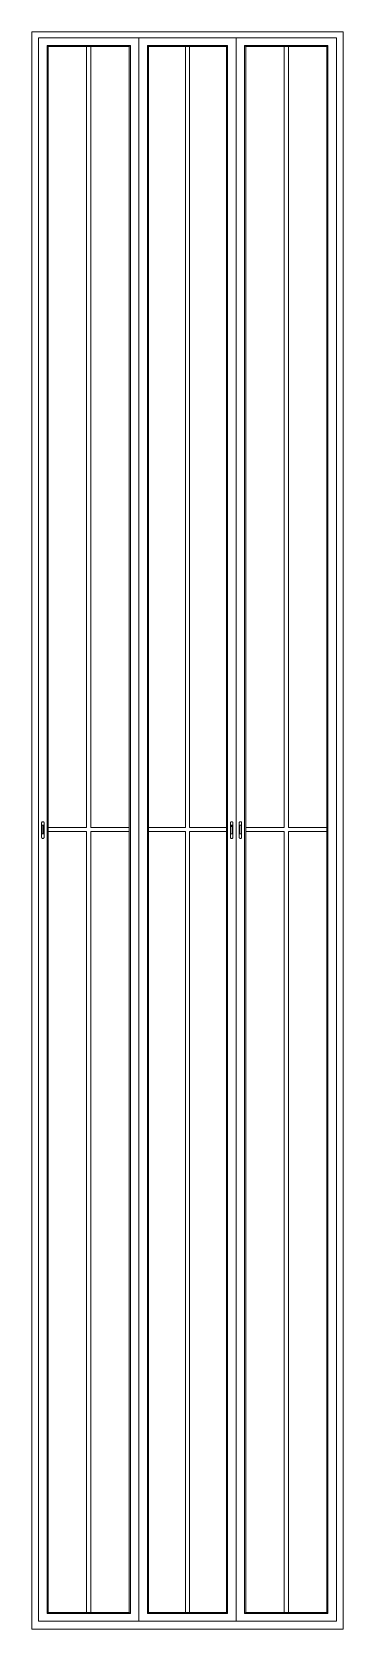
# Model space of a CAD drawing. Header units: inches. Extents: x -5142662 to -4941318, y -3361958 to -3160563.
# Drawn here: x -5004792.2 to -5004781.7, y -3263106.5 to -3263052.5 of the extents above; entities that cross this region are included whole.
import ezdxf

# ---------------------------------------------------------------- set-up
doc = ezdxf.new("R2010")
doc.units = ezdxf.units.IN
doc.header["$LTSCALE"] = 2
doc.header["$MEASUREMENT"] = 0
doc.layers.add('window', color=4, linetype='CONTINUOUS', lineweight=13)

msp = doc.modelspace()

# ---------------------------------------------------------------- linework, layer by layer
at = {"layer": 'window'}
for p, q in [((-5004792.247, -3263106.523), (-5004792.247, -3263052.523)), ((-5004781.724, -3263052.523), (-5004792.247, -3263052.523)), ((-5004781.724, -3263106.523), (-5004781.724, -3263052.523)), ((-5004792.025, -3263106.26), (-5004792.025, -3263052.72)), ((-5004781.945, -3263052.72), (-5004792.025, -3263052.72)), ((-5004791.735, -3263105.994), (-5004791.735, -3263052.985)), ((-5004791.735, -3263052.985), (-5004788.917, -3263052.985)), ((-5004791.699, -3263053.019), (-5004791.735, -3263052.985)), ((-5004791.699, -3263105.961), (-5004791.699, -3263053.019)), ((-5004788.953, -3263053.019), (-5004791.699, -3263053.019)), ((-5004790.399, -3263053.019), (-5004790.399, -3263079.424)), ((-5004790.253, -3263053.019), (-5004790.253, -3263079.424)), ((-5004788.953, -3263053.019), (-5004788.917, -3263052.985)), ((-5004788.953, -3263053.019), (-5004788.953, -3263105.961)), ((-5004788.917, -3263052.985), (-5004788.917, -3263105.994)), ((-5004788.627, -3263052.72), (-5004788.627, -3263106.26)), ((-5004785.633, -3263052.985), (-5004788.337, -3263052.985)), ((-5004788.337, -3263052.985), (-5004788.337, -3263105.994)), ((-5004788.301, -3263053.019), (-5004788.337, -3263052.985)), ((-5004788.301, -3263053.019), (-5004788.301, -3263105.961)), ((-5004788.301, -3263053.019), (-5004785.67, -3263053.019)), ((-5004787.058, -3263053.019), (-5004787.058, -3263079.424)), ((-5004786.913, -3263053.019), (-5004786.913, -3263079.424)), ((-5004785.67, -3263053.019), (-5004785.633, -3263052.985)), ((-5004785.67, -3263105.961), (-5004785.67, -3263053.019)), ((-5004785.633, -3263105.994), (-5004785.633, -3263052.985)), ((-5004785.343, -3263052.72), (-5004785.343, -3263106.26)), ((-5004785.053, -3263105.994), (-5004785.053, -3263052.985)), ((-5004785.053, -3263052.985), (-5004782.236, -3263052.985)), ((-5004785.017, -3263053.019), (-5004785.053, -3263052.985)), ((-5004785.017, -3263105.961), (-5004785.017, -3263053.019)), ((-5004782.272, -3263053.019), (-5004785.017, -3263053.019)), ((-5004783.717, -3263053.019), (-5004783.717, -3263079.424)), ((-5004783.572, -3263053.019), (-5004783.572, -3263079.424)), ((-5004782.272, -3263053.019), (-5004782.236, -3263052.985)), ((-5004782.272, -3263053.019), (-5004782.272, -3263105.961)), ((-5004782.236, -3263052.985), (-5004782.236, -3263105.994)), ((-5004781.945, -3263052.72), (-5004781.945, -3263106.26)), ((-5004791.918, -3263079.258), (-5004791.916, -3263079.248)), ((-5004791.918, -3263079.258), (-5004791.917, -3263079.253)), ((-5004791.918, -3263079.759), (-5004791.918, -3263079.258)), ((-5004791.917, -3263079.253), (-5004791.916, -3263079.248)), ((-5004791.916, -3263079.248), (-5004791.913, -3263079.244)), ((-5004791.913, -3263079.244), (-5004791.91, -3263079.239)), ((-5004791.906, -3263079.235), (-5004791.91, -3263079.239)), ((-5004791.901, -3263079.232), (-5004791.906, -3263079.235)), ((-5004791.904, -3263079.361), (-5004791.905, -3263079.365)), ((-5004791.905, -3263079.365), (-5004791.905, -3263079.617)), ((-5004791.903, -3263079.358), (-5004791.904, -3263079.361)), ((-5004791.902, -3263079.355), (-5004791.903, -3263079.358)), ((-5004791.9, -3263079.352), (-5004791.902, -3263079.355)), ((-5004791.901, -3263079.232), (-5004791.896, -3263079.229)), ((-5004791.897, -3263079.349), (-5004791.9, -3263079.352)), ((-5004791.894, -3263079.347), (-5004791.897, -3263079.349)), ((-5004791.89, -3263079.227), (-5004791.896, -3263079.229)), ((-5004791.89, -3263079.345), (-5004791.894, -3263079.347)), ((-5004791.884, -3263079.226), (-5004791.89, -3263079.227)), ((-5004791.886, -3263079.344), (-5004791.89, -3263079.345)), ((-5004791.882, -3263079.343), (-5004791.886, -3263079.344)), ((-5004791.878, -3263079.226), (-5004791.884, -3263079.226)), ((-5004791.878, -3263079.343), (-5004791.882, -3263079.343)), ((-5004791.872, -3263079.226), (-5004791.878, -3263079.226)), ((-5004791.874, -3263079.343), (-5004791.878, -3263079.343)), ((-5004791.87, -3263079.344), (-5004791.874, -3263079.343)), ((-5004791.872, -3263079.226), (-5004791.866, -3263079.227)), ((-5004791.866, -3263079.345), (-5004791.87, -3263079.344)), ((-5004791.866, -3263079.227), (-5004791.86, -3263079.229)), ((-5004791.862, -3263079.347), (-5004791.866, -3263079.345)), ((-5004791.859, -3263079.349), (-5004791.862, -3263079.347)), ((-5004791.86, -3263079.229), (-5004791.854, -3263079.232)), ((-5004791.856, -3263079.352), (-5004791.859, -3263079.349)), ((-5004791.854, -3263079.355), (-5004791.856, -3263079.352)), ((-5004791.854, -3263079.232), (-5004791.85, -3263079.235)), ((-5004791.852, -3263079.358), (-5004791.854, -3263079.355)), ((-5004791.851, -3263079.361), (-5004791.852, -3263079.358)), ((-5004791.851, -3263079.365), (-5004791.851, -3263079.361)), ((-5004791.851, -3263079.617), (-5004791.851, -3263079.365)), ((-5004791.85, -3263079.235), (-5004791.846, -3263079.239)), ((-5004791.842, -3263079.244), (-5004791.846, -3263079.239)), ((-5004791.84, -3263079.248), (-5004791.842, -3263079.244)), ((-5004791.838, -3263079.253), (-5004791.84, -3263079.248)), ((-5004791.838, -3263079.253), (-5004791.838, -3263079.258)), ((-5004791.838, -3263079.258), (-5004791.838, -3263079.759)), ((-5004791.699, -3263079.424), (-5004790.399, -3263079.424)), ((-5004791.699, -3263079.556), (-5004790.399, -3263079.556)), ((-5004790.399, -3263079.556), (-5004790.399, -3263105.961)), ((-5004790.253, -3263079.424), (-5004788.953, -3263079.424)), ((-5004790.253, -3263079.556), (-5004788.953, -3263079.556)), ((-5004790.253, -3263079.556), (-5004790.253, -3263105.961)), ((-5004787.058, -3263079.424), (-5004788.301, -3263079.424)), ((-5004787.058, -3263079.556), (-5004788.301, -3263079.556)), ((-5004787.058, -3263079.556), (-5004787.058, -3263105.961)), ((-5004785.67, -3263079.424), (-5004786.913, -3263079.424)), ((-5004786.913, -3263079.556), (-5004786.913, -3263105.961)), ((-5004785.67, -3263079.556), (-5004786.913, -3263079.556)), ((-5004785.528, -3263079.248), (-5004785.53, -3263079.253)), ((-5004785.53, -3263079.253), (-5004785.53, -3263079.258)), ((-5004785.53, -3263079.258), (-5004785.53, -3263079.759)), ((-5004785.526, -3263079.244), (-5004785.528, -3263079.248)), ((-5004785.523, -3263079.239), (-5004785.526, -3263079.244)), ((-5004785.519, -3263079.235), (-5004785.523, -3263079.239)), ((-5004785.514, -3263079.232), (-5004785.519, -3263079.235)), ((-5004785.517, -3263079.361), (-5004785.516, -3263079.358)), ((-5004785.517, -3263079.365), (-5004785.517, -3263079.361)), ((-5004785.517, -3263079.401), (-5004785.517, -3263079.365)), ((-5004785.517, -3263079.398), (-5004785.516, -3263079.395)), ((-5004785.517, -3263079.401), (-5004785.517, -3263079.398)), ((-5004785.517, -3263079.617), (-5004785.517, -3263079.401)), ((-5004785.516, -3263079.358), (-5004785.514, -3263079.355)), ((-5004785.516, -3263079.395), (-5004785.514, -3263079.391)), ((-5004785.508, -3263079.229), (-5004785.514, -3263079.232)), ((-5004785.514, -3263079.355), (-5004785.512, -3263079.352)), ((-5004785.514, -3263079.391), (-5004785.512, -3263079.388)), ((-5004785.512, -3263079.352), (-5004785.509, -3263079.349)), ((-5004785.512, -3263079.388), (-5004785.509, -3263079.386)), ((-5004785.509, -3263079.349), (-5004785.506, -3263079.347)), ((-5004785.509, -3263079.386), (-5004785.506, -3263079.384)), ((-5004785.503, -3263079.227), (-5004785.508, -3263079.229)), ((-5004785.506, -3263079.347), (-5004785.503, -3263079.345)), ((-5004785.506, -3263079.384), (-5004785.503, -3263079.382)), ((-5004785.497, -3263079.226), (-5004785.503, -3263079.227)), ((-5004785.503, -3263079.345), (-5004785.499, -3263079.344)), ((-5004785.503, -3263079.382), (-5004785.499, -3263079.38)), ((-5004785.499, -3263079.344), (-5004785.495, -3263079.343)), ((-5004785.499, -3263079.38), (-5004785.495, -3263079.38)), ((-5004785.49, -3263079.226), (-5004785.497, -3263079.226)), ((-5004785.495, -3263079.343), (-5004785.49, -3263079.343)), ((-5004785.495, -3263079.38), (-5004785.49, -3263079.379)), ((-5004785.484, -3263079.226), (-5004785.49, -3263079.226)), ((-5004785.49, -3263079.343), (-5004785.486, -3263079.343)), ((-5004785.49, -3263079.379), (-5004785.486, -3263079.38)), ((-5004785.486, -3263079.343), (-5004785.482, -3263079.344)), ((-5004785.486, -3263079.38), (-5004785.482, -3263079.38)), ((-5004785.478, -3263079.227), (-5004785.484, -3263079.226)), ((-5004785.482, -3263079.344), (-5004785.478, -3263079.345)), ((-5004785.482, -3263079.38), (-5004785.478, -3263079.382)), ((-5004785.472, -3263079.229), (-5004785.478, -3263079.227)), ((-5004785.478, -3263079.345), (-5004785.475, -3263079.347)), ((-5004785.478, -3263079.382), (-5004785.475, -3263079.384)), ((-5004785.475, -3263079.347), (-5004785.471, -3263079.349)), ((-5004785.475, -3263079.384), (-5004785.471, -3263079.386)), ((-5004785.467, -3263079.232), (-5004785.472, -3263079.229)), ((-5004785.471, -3263079.349), (-5004785.469, -3263079.352)), ((-5004785.471, -3263079.386), (-5004785.469, -3263079.388)), ((-5004785.469, -3263079.352), (-5004785.466, -3263079.355)), ((-5004785.469, -3263079.388), (-5004785.466, -3263079.391)), ((-5004785.462, -3263079.235), (-5004785.467, -3263079.232)), ((-5004785.466, -3263079.355), (-5004785.465, -3263079.358)), ((-5004785.466, -3263079.391), (-5004785.465, -3263079.395)), ((-5004785.465, -3263079.358), (-5004785.464, -3263079.361)), ((-5004785.465, -3263079.395), (-5004785.464, -3263079.398)), ((-5004785.464, -3263079.361), (-5004785.464, -3263079.365)), ((-5004785.464, -3263079.617), (-5004785.464, -3263079.365)), ((-5004785.464, -3263079.398), (-5004785.464, -3263079.401)), ((-5004785.458, -3263079.239), (-5004785.462, -3263079.235)), ((-5004785.455, -3263079.244), (-5004785.458, -3263079.239)), ((-5004785.452, -3263079.248), (-5004785.455, -3263079.244)), ((-5004785.451, -3263079.253), (-5004785.452, -3263079.248)), ((-5004785.45, -3263079.258), (-5004785.452, -3263079.248)), ((-5004785.45, -3263079.258), (-5004785.451, -3263079.253)), ((-5004785.45, -3263079.759), (-5004785.45, -3263079.258)), ((-5004785.236, -3263079.253), (-5004785.234, -3263079.248)), ((-5004785.236, -3263079.258), (-5004785.234, -3263079.248)), ((-5004785.236, -3263079.258), (-5004785.236, -3263079.253)), ((-5004785.236, -3263079.759), (-5004785.236, -3263079.258)), ((-5004785.234, -3263079.248), (-5004785.232, -3263079.244)), ((-5004785.232, -3263079.244), (-5004785.228, -3263079.239)), ((-5004785.224, -3263079.235), (-5004785.228, -3263079.239)), ((-5004785.22, -3263079.232), (-5004785.224, -3263079.235)), ((-5004785.222, -3263079.358), (-5004785.223, -3263079.361)), ((-5004785.223, -3263079.361), (-5004785.223, -3263079.365)), ((-5004785.223, -3263079.365), (-5004785.223, -3263079.617)), ((-5004785.22, -3263079.355), (-5004785.222, -3263079.358)), ((-5004785.22, -3263079.232), (-5004785.214, -3263079.229)), ((-5004785.218, -3263079.352), (-5004785.22, -3263079.355)), ((-5004785.215, -3263079.349), (-5004785.218, -3263079.352)), ((-5004785.212, -3263079.347), (-5004785.215, -3263079.349)), ((-5004785.209, -3263079.227), (-5004785.214, -3263079.229)), ((-5004785.208, -3263079.345), (-5004785.212, -3263079.347)), ((-5004785.202, -3263079.226), (-5004785.209, -3263079.227)), ((-5004785.205, -3263079.344), (-5004785.208, -3263079.345)), ((-5004785.2, -3263079.343), (-5004785.205, -3263079.344)), ((-5004785.196, -3263079.226), (-5004785.202, -3263079.226)), ((-5004785.196, -3263079.343), (-5004785.2, -3263079.343)), ((-5004785.19, -3263079.226), (-5004785.196, -3263079.226)), ((-5004785.192, -3263079.343), (-5004785.196, -3263079.343)), ((-5004785.188, -3263079.344), (-5004785.192, -3263079.343)), ((-5004785.19, -3263079.226), (-5004785.184, -3263079.227)), ((-5004785.184, -3263079.345), (-5004785.188, -3263079.344)), ((-5004785.184, -3263079.227), (-5004785.178, -3263079.229)), ((-5004785.18, -3263079.347), (-5004785.184, -3263079.345)), ((-5004785.177, -3263079.349), (-5004785.18, -3263079.347)), ((-5004785.178, -3263079.229), (-5004785.173, -3263079.232)), ((-5004785.175, -3263079.352), (-5004785.177, -3263079.349)), ((-5004785.172, -3263079.355), (-5004785.175, -3263079.352)), ((-5004785.173, -3263079.232), (-5004785.168, -3263079.235)), ((-5004785.171, -3263079.358), (-5004785.172, -3263079.355)), ((-5004785.17, -3263079.361), (-5004785.171, -3263079.358)), ((-5004785.169, -3263079.365), (-5004785.17, -3263079.361)), ((-5004785.169, -3263079.617), (-5004785.169, -3263079.365)), ((-5004785.168, -3263079.235), (-5004785.164, -3263079.239)), ((-5004785.161, -3263079.244), (-5004785.164, -3263079.239)), ((-5004785.158, -3263079.248), (-5004785.161, -3263079.244)), ((-5004785.157, -3263079.253), (-5004785.158, -3263079.248)), ((-5004785.157, -3263079.253), (-5004785.156, -3263079.258)), ((-5004785.156, -3263079.258), (-5004785.156, -3263079.759)), ((-5004785.017, -3263079.424), (-5004783.717, -3263079.424)), ((-5004785.017, -3263079.556), (-5004783.717, -3263079.556)), ((-5004783.717, -3263079.556), (-5004783.717, -3263105.961)), ((-5004783.572, -3263079.424), (-5004782.272, -3263079.424)), ((-5004783.572, -3263079.556), (-5004782.272, -3263079.556)), ((-5004783.572, -3263079.556), (-5004783.572, -3263105.961)), ((-5004791.917, -3263079.765), (-5004791.918, -3263079.759)), ((-5004791.916, -3263079.77), (-5004791.917, -3263079.765)), ((-5004791.916, -3263079.77), (-5004791.913, -3263079.774)), ((-5004791.913, -3263079.774), (-5004791.91, -3263079.779)), ((-5004791.91, -3263079.779), (-5004791.906, -3263079.783)), ((-5004791.901, -3263079.786), (-5004791.906, -3263079.783)), ((-5004791.904, -3263079.62), (-5004791.905, -3263079.617)), ((-5004791.903, -3263079.624), (-5004791.904, -3263079.62)), ((-5004791.902, -3263079.627), (-5004791.903, -3263079.624)), ((-5004791.9, -3263079.63), (-5004791.902, -3263079.627)), ((-5004791.896, -3263079.789), (-5004791.901, -3263079.786)), ((-5004791.897, -3263079.632), (-5004791.9, -3263079.63)), ((-5004791.894, -3263079.635), (-5004791.897, -3263079.632)), ((-5004791.896, -3263079.789), (-5004791.89, -3263079.791)), ((-5004791.89, -3263079.636), (-5004791.894, -3263079.635)), ((-5004791.886, -3263079.638), (-5004791.89, -3263079.636)), ((-5004791.884, -3263079.792), (-5004791.89, -3263079.791)), ((-5004791.882, -3263079.638), (-5004791.886, -3263079.638)), ((-5004791.878, -3263079.792), (-5004791.884, -3263079.792)), ((-5004791.878, -3263079.639), (-5004791.882, -3263079.638)), ((-5004791.874, -3263079.638), (-5004791.878, -3263079.639)), ((-5004791.878, -3263079.792), (-5004791.872, -3263079.792)), ((-5004791.87, -3263079.638), (-5004791.874, -3263079.638)), ((-5004791.872, -3263079.792), (-5004791.866, -3263079.791)), ((-5004791.866, -3263079.636), (-5004791.87, -3263079.638)), ((-5004791.862, -3263079.635), (-5004791.866, -3263079.636)), ((-5004791.86, -3263079.789), (-5004791.866, -3263079.791)), ((-5004791.859, -3263079.632), (-5004791.862, -3263079.635)), ((-5004791.854, -3263079.786), (-5004791.86, -3263079.789)), ((-5004791.856, -3263079.63), (-5004791.859, -3263079.632)), ((-5004791.854, -3263079.627), (-5004791.856, -3263079.63)), ((-5004791.852, -3263079.624), (-5004791.854, -3263079.627)), ((-5004791.854, -3263079.786), (-5004791.85, -3263079.783)), ((-5004791.851, -3263079.62), (-5004791.852, -3263079.624)), ((-5004791.851, -3263079.617), (-5004791.851, -3263079.62)), ((-5004791.85, -3263079.783), (-5004791.846, -3263079.779)), ((-5004791.846, -3263079.779), (-5004791.842, -3263079.774)), ((-5004791.84, -3263079.77), (-5004791.842, -3263079.774)), ((-5004791.838, -3263079.759), (-5004791.84, -3263079.77)), ((-5004791.838, -3263079.765), (-5004791.84, -3263079.77)), ((-5004791.838, -3263079.765), (-5004791.838, -3263079.759)), ((-5004785.53, -3263079.765), (-5004785.53, -3263079.759)), ((-5004785.53, -3263079.759), (-5004785.528, -3263079.77)), ((-5004785.53, -3263079.765), (-5004785.528, -3263079.77)), ((-5004785.528, -3263079.77), (-5004785.526, -3263079.774)), ((-5004785.526, -3263079.774), (-5004785.523, -3263079.779)), ((-5004785.523, -3263079.779), (-5004785.519, -3263079.783)), ((-5004785.519, -3263079.783), (-5004785.514, -3263079.786)), ((-5004785.517, -3263079.617), (-5004785.517, -3263079.62)), ((-5004785.517, -3263079.62), (-5004785.516, -3263079.624)), ((-5004785.516, -3263079.624), (-5004785.514, -3263079.627)), ((-5004785.514, -3263079.627), (-5004785.512, -3263079.63)), ((-5004785.514, -3263079.786), (-5004785.508, -3263079.789)), ((-5004785.512, -3263079.63), (-5004785.509, -3263079.632)), ((-5004785.509, -3263079.632), (-5004785.506, -3263079.635)), ((-5004785.508, -3263079.789), (-5004785.503, -3263079.791)), ((-5004785.506, -3263079.635), (-5004785.503, -3263079.636)), ((-5004785.503, -3263079.636), (-5004785.499, -3263079.638)), ((-5004785.503, -3263079.791), (-5004785.497, -3263079.792)), ((-5004785.499, -3263079.638), (-5004785.495, -3263079.638)), ((-5004785.497, -3263079.792), (-5004785.49, -3263079.792)), ((-5004785.495, -3263079.638), (-5004785.49, -3263079.639)), ((-5004785.49, -3263079.639), (-5004785.486, -3263079.638)), ((-5004785.49, -3263079.792), (-5004785.484, -3263079.792)), ((-5004785.486, -3263079.638), (-5004785.482, -3263079.638)), ((-5004785.484, -3263079.792), (-5004785.478, -3263079.791)), ((-5004785.482, -3263079.638), (-5004785.478, -3263079.636)), ((-5004785.478, -3263079.636), (-5004785.475, -3263079.635)), ((-5004785.478, -3263079.791), (-5004785.472, -3263079.789)), ((-5004785.475, -3263079.635), (-5004785.471, -3263079.632)), ((-5004785.472, -3263079.789), (-5004785.467, -3263079.786)), ((-5004785.471, -3263079.632), (-5004785.469, -3263079.63)), ((-5004785.469, -3263079.63), (-5004785.466, -3263079.627)), ((-5004785.467, -3263079.786), (-5004785.462, -3263079.783)), ((-5004785.466, -3263079.627), (-5004785.465, -3263079.624)), ((-5004785.465, -3263079.624), (-5004785.464, -3263079.62)), ((-5004785.464, -3263079.62), (-5004785.464, -3263079.617)), ((-5004785.462, -3263079.783), (-5004785.458, -3263079.779)), ((-5004785.458, -3263079.779), (-5004785.455, -3263079.774)), ((-5004785.455, -3263079.774), (-5004785.452, -3263079.77)), ((-5004785.452, -3263079.77), (-5004785.451, -3263079.765)), ((-5004785.451, -3263079.765), (-5004785.45, -3263079.759)), ((-5004785.236, -3263079.765), (-5004785.236, -3263079.759)), ((-5004785.234, -3263079.77), (-5004785.236, -3263079.765)), ((-5004785.234, -3263079.77), (-5004785.232, -3263079.774)), ((-5004785.232, -3263079.774), (-5004785.228, -3263079.779)), ((-5004785.228, -3263079.779), (-5004785.224, -3263079.783)), ((-5004785.22, -3263079.786), (-5004785.224, -3263079.783)), ((-5004785.223, -3263079.62), (-5004785.223, -3263079.617)), ((-5004785.222, -3263079.624), (-5004785.223, -3263079.62)), ((-5004785.22, -3263079.627), (-5004785.222, -3263079.624)), ((-5004785.218, -3263079.63), (-5004785.22, -3263079.627)), ((-5004785.214, -3263079.789), (-5004785.22, -3263079.786)), ((-5004785.215, -3263079.632), (-5004785.218, -3263079.63)), ((-5004785.212, -3263079.635), (-5004785.215, -3263079.632)), ((-5004785.214, -3263079.789), (-5004785.209, -3263079.791)), ((-5004785.208, -3263079.636), (-5004785.212, -3263079.635)), ((-5004785.202, -3263079.792), (-5004785.209, -3263079.791)), ((-5004785.205, -3263079.638), (-5004785.208, -3263079.636)), ((-5004785.2, -3263079.638), (-5004785.205, -3263079.638)), ((-5004785.196, -3263079.792), (-5004785.202, -3263079.792)), ((-5004785.196, -3263079.639), (-5004785.2, -3263079.638)), ((-5004785.192, -3263079.638), (-5004785.196, -3263079.639)), ((-5004785.196, -3263079.792), (-5004785.19, -3263079.792)), ((-5004785.188, -3263079.638), (-5004785.192, -3263079.638)), ((-5004785.19, -3263079.792), (-5004785.184, -3263079.791)), ((-5004785.184, -3263079.636), (-5004785.188, -3263079.638)), ((-5004785.18, -3263079.635), (-5004785.184, -3263079.636)), ((-5004785.178, -3263079.789), (-5004785.184, -3263079.791)), ((-5004785.177, -3263079.632), (-5004785.18, -3263079.635)), ((-5004785.173, -3263079.786), (-5004785.178, -3263079.789)), ((-5004785.175, -3263079.63), (-5004785.177, -3263079.632)), ((-5004785.172, -3263079.627), (-5004785.175, -3263079.63)), ((-5004785.173, -3263079.786), (-5004785.168, -3263079.783)), ((-5004785.171, -3263079.624), (-5004785.172, -3263079.627)), ((-5004785.17, -3263079.62), (-5004785.171, -3263079.624)), ((-5004785.169, -3263079.617), (-5004785.17, -3263079.62)), ((-5004785.168, -3263079.783), (-5004785.164, -3263079.779)), ((-5004785.164, -3263079.779), (-5004785.161, -3263079.774)), ((-5004785.158, -3263079.77), (-5004785.161, -3263079.774)), ((-5004785.156, -3263079.759), (-5004785.158, -3263079.77)), ((-5004785.157, -3263079.765), (-5004785.158, -3263079.77)), ((-5004785.157, -3263079.765), (-5004785.156, -3263079.759)), ((-5004791.735, -3263105.994), (-5004791.699, -3263105.961)), ((-5004788.917, -3263105.994), (-5004791.735, -3263105.994)), ((-5004788.953, -3263105.961), (-5004791.699, -3263105.961)), ((-5004788.953, -3263105.961), (-5004788.917, -3263105.994)), ((-5004788.301, -3263105.961), (-5004788.337, -3263105.994)), ((-5004788.337, -3263105.994), (-5004785.633, -3263105.994)), ((-5004788.301, -3263105.961), (-5004785.67, -3263105.961)), ((-5004785.633, -3263105.994), (-5004785.67, -3263105.961)), ((-5004785.053, -3263105.994), (-5004785.017, -3263105.961)), ((-5004782.236, -3263105.994), (-5004785.053, -3263105.994)), ((-5004782.272, -3263105.961), (-5004785.017, -3263105.961)), ((-5004782.272, -3263105.961), (-5004782.236, -3263105.994)), ((-5004781.724, -3263106.523), (-5004792.247, -3263106.523)), ((-5004792.025, -3263106.26), (-5004788.627, -3263106.26)), ((-5004785.343, -3263106.26), (-5004788.627, -3263106.26)), ((-5004785.343, -3263106.26), (-5004781.945, -3263106.26))]:
    msp.add_line(p, q, dxfattribs=at)

doc.saveas('drawing.dxf')
